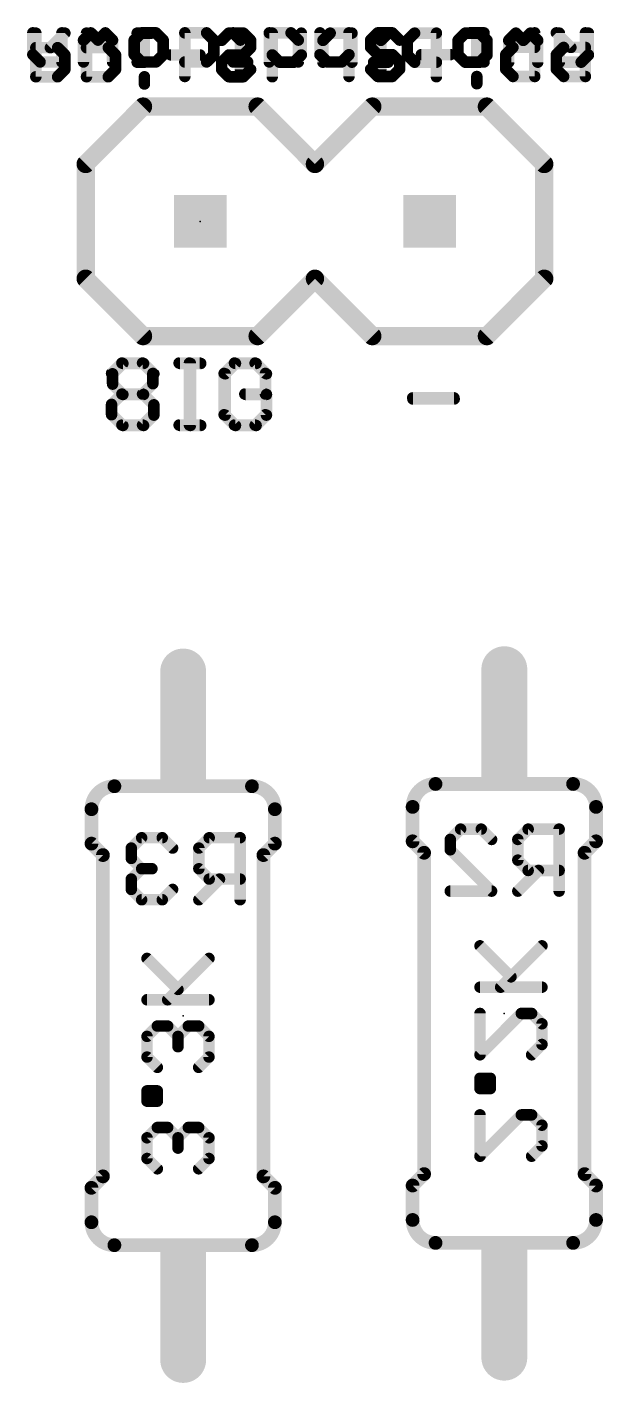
# Model space of a CAD drawing. Extents: x 0 to 100, y 1 to 103.
# Drawn here: x 11.36 to 17.74, y 83.56 to 98.57 of the extents above; entities that cross this region are included whole.
import ezdxf

# ---------------------------------------------------------------- set-up
doc = ezdxf.new("R2010")
doc.units = 0
for name, color, linetype in [('22', 253, 'CONTINUOUS'), ('24', 7, 'CONTINUOUS'), ('26', 253, 'CONTINUOUS'), ('27', 253, 'CONTINUOUS'), ('28', 253, 'CONTINUOUS'), ('52', 253, 'CONTINUOUS')]:
    doc.layers.add(name, color=color, linetype=linetype)

# ---------------------------------------------------------------- blocks, each defined once
blk = doc.blocks.new('RECT')
blk.add_solid([(-0.5, -0.5), (0.5, -0.5), (-0.5, 0.5), (0.5, 0.5)])

msp = doc.modelspace()

# ---------------------------------------------------------------- linework, layer by layer
at = {"layer": '22'}
for points, const_width in [([(12.009, 97.054), (12.644, 97.689)], 0.2032), ([(13.914, 97.689), (12.644, 97.689)], 0.2032), ([(14.549, 97.054), (13.914, 97.689)], 0.2032), ([(15.184, 97.689), (14.549, 97.054)], 0.2032), ([(16.454, 97.689), (15.184, 97.689)], 0.2032), ([(17.089, 97.054), (16.454, 97.689)], 0.2032), ([(12.009, 95.784), (12.009, 97.054)], 0.2032), ([(17.089, 95.784), (17.089, 97.054)], 0.2032), ([(12.644, 95.149), (12.009, 95.784)], 0.2032), ([(13.914, 95.149), (14.549, 95.784)], 0.2032), ([(14.549, 95.784), (15.184, 95.149)], 0.2032), ([(16.454, 95.149), (17.089, 95.784)], 0.2032), ([(12.644, 95.149), (13.914, 95.149)], 0.2032), ([(15.184, 95.149), (16.454, 95.149)], 0.2032), ([(13.851, 90.1664), (12.327, 90.1664)], 0.1524), ([(15.885, 90.1918), (17.409, 90.1918)], 0.1524), ([(12.073, 89.9124), (12.073, 89.5314)], 0.1524), ([(14.105, 89.9124), (14.105, 89.5314)], 0.1524), ([(15.631, 89.9378), (15.631, 89.5568)], 0.1524), ([(17.663, 89.9378), (17.663, 89.5568)], 0.1524), ([(12.2, 89.4044), (12.073, 89.5314)], 0.1524), ([(13.978, 89.4044), (14.105, 89.5314)], 0.1524), ([(15.758, 89.4298), (15.631, 89.5568)], 0.1524), ([(17.536, 89.4298), (17.663, 89.5568)], 0.1524), ([(12.2, 85.8484), (12.2, 89.4044)], 0.1524), ([(13.978, 85.8484), (13.978, 89.4044)], 0.1524), ([(15.758, 89.4298), (15.758, 85.8738)], 0.1524), ([(17.536, 89.4298), (17.536, 85.8738)], 0.1524), ([(12.2, 85.8484), (12.073, 85.7214)], 0.1524), ([(13.978, 85.8484), (14.105, 85.7214)], 0.1524), ([(15.758, 85.8738), (15.631, 85.7468)], 0.1524), ([(17.536, 85.8738), (17.663, 85.7468)], 0.1524), ([(12.073, 85.3404), (12.073, 85.7214)], 0.1524), ([(14.105, 85.3404), (14.105, 85.7214)], 0.1524), ([(15.631, 85.3658), (15.631, 85.7468)], 0.1524), ([(17.663, 85.3658), (17.663, 85.7468)], 0.1524), ([(13.851, 85.0864), (12.327, 85.0864)], 0.1524), ([(15.885, 85.1118), (17.409, 85.1118)], 0.1524)]:
    msp.add_lwpolyline(points, dxfattribs=dict(at, const_width=const_width))
for points, const_width in [([(12.644, 97.7398, 1), (12.644, 97.6382)], 0.1016), ([(12.6799, 97.6531, 1), (12.6081, 97.7249)], 0.1016), ([(13.9499, 97.7249, 1), (13.8781, 97.6531)], 0.1016), ([(13.914, 97.6382, 1), (13.914, 97.7398)], 0.1016), ([(15.184, 97.7398, 1), (15.184, 97.6382)], 0.1016), ([(15.2199, 97.6531, 1), (15.1481, 97.7249)], 0.1016), ([(16.4899, 97.7249, 1), (16.4181, 97.6531)], 0.1016), ([(16.454, 97.6382, 1), (16.454, 97.7398)], 0.1016), ([(12.0598, 97.054, 1), (11.9582, 97.054)], 0.1016), ([(11.9731, 97.0899, 1), (12.0449, 97.0181)], 0.1016), ([(14.5131, 97.0899, 1), (14.5849, 97.0181)], 0.1016), ([(14.5131, 97.0181, 1), (14.5849, 97.0899)], 0.1016), ([(17.1398, 97.054, 1), (17.0382, 97.054)], 0.1016), ([(17.0531, 97.0181, 1), (17.1249, 97.0899)], 0.1016), ([(12.0449, 95.8199, 1), (11.9731, 95.7481)], 0.1016), ([(11.9582, 95.784, 1), (12.0598, 95.784)], 0.1016), ([(14.5849, 95.8199, 1), (14.5131, 95.7481)], 0.1016), ([(14.5849, 95.7481, 1), (14.5131, 95.8199)], 0.1016), ([(17.0382, 95.784, 1), (17.1398, 95.784)], 0.1016), ([(17.1249, 95.7481, 1), (17.0531, 95.8199)], 0.1016), ([(12.644, 95.1998, 1), (12.644, 95.0982)], 0.1016), ([(12.6081, 95.1131, 1), (12.6799, 95.1849)], 0.1016), ([(13.8781, 95.1849, 1), (13.9499, 95.1131)], 0.1016), ([(13.914, 95.0982, 1), (13.914, 95.1998)], 0.1016), ([(15.184, 95.1998, 1), (15.184, 95.0982)], 0.1016), ([(15.1481, 95.1131, 1), (15.2199, 95.1849)], 0.1016), ([(16.4181, 95.1849, 1), (16.4899, 95.1131)], 0.1016), ([(16.454, 95.0982, 1), (16.454, 95.1998)], 0.1016), ([(12.327, 90.1664, 0.4142), (12.073, 89.9124)], 0.1524), ([(12.327, 90.2045, 1), (12.327, 90.1283)], 0.0762), ([(12.327, 90.1283, 1), (12.327, 90.2045)], 0.0762), ([(14.105, 89.9124, 0.4142), (13.851, 90.1664)], 0.1524), ([(13.851, 90.2045, 1), (13.851, 90.1283)], 0.0762), ([(13.851, 90.1283, 1), (13.851, 90.2045)], 0.0762), ([(15.885, 90.1918, 0.4142), (15.631, 89.9378)], 0.1524), ([(15.885, 90.2299, 1), (15.885, 90.1537)], 0.0762), ([(15.885, 90.1537, 1), (15.885, 90.2299)], 0.0762), ([(17.663, 89.9378, 0.4142), (17.409, 90.1918)], 0.1524), ([(17.409, 90.2299, 1), (17.409, 90.1537)], 0.0762), ([(17.409, 90.1537, 1), (17.409, 90.2299)], 0.0762), ([(12.1111, 89.9124, 1), (12.0349, 89.9124)], 0.0762), ([(12.0349, 89.9124, 1), (12.1111, 89.9124)], 0.0762), ([(14.1431, 89.9124, 1), (14.0669, 89.9124)], 0.0762), ([(14.0669, 89.9124, 1), (14.1431, 89.9124)], 0.0762), ([(15.6691, 89.9378, 1), (15.5929, 89.9378)], 0.0762), ([(15.5929, 89.9378, 1), (15.6691, 89.9378)], 0.0762), ([(17.7011, 89.9378, 1), (17.6249, 89.9378)], 0.0762), ([(17.6249, 89.9378, 1), (17.7011, 89.9378)], 0.0762), ([(12.0999, 89.5583, 1), (12.0461, 89.5045)], 0.0762), ([(14.1319, 89.5045, 1), (14.0781, 89.5583)], 0.0762), ([(15.5929, 89.5568, 1), (15.6691, 89.5568)], 0.0762), ([(15.6579, 89.5837, 1), (15.6041, 89.5299)], 0.0762), ([(17.6249, 89.5568, 1), (17.7011, 89.5568)], 0.0762), ([(17.6899, 89.5299, 1), (17.6361, 89.5837)], 0.0762), ([(12.0349, 89.5314, 1), (12.1111, 89.5314)], 0.0762), ([(12.2381, 89.4044, 1), (12.1619, 89.4044)], 0.0762), ([(12.1731, 89.3775, 1), (12.2269, 89.4313)], 0.0762), ([(14.0161, 89.4044, 1), (13.9399, 89.4044)], 0.0762), ([(13.9511, 89.4313, 1), (14.0049, 89.3775)], 0.0762), ([(14.0669, 89.5314, 1), (14.1431, 89.5314)], 0.0762), ([(15.7961, 89.4298, 1), (15.7199, 89.4298)], 0.0762), ([(15.7311, 89.4029, 1), (15.7849, 89.4567)], 0.0762), ([(17.5741, 89.4298, 1), (17.4979, 89.4298)], 0.0762), ([(17.5091, 89.4567, 1), (17.5629, 89.4029)], 0.0762), ([(12.1619, 85.8484, 1), (12.2381, 85.8484)], 0.0762), ([(12.2269, 85.8215, 1), (12.1731, 85.8753)], 0.0762), ([(13.9399, 85.8484, 1), (14.0161, 85.8484)], 0.0762), ([(14.0049, 85.8753, 1), (13.9511, 85.8215)], 0.0762), ([(15.7199, 85.8738, 1), (15.7961, 85.8738)], 0.0762), ([(15.7849, 85.8469, 1), (15.7311, 85.9007)], 0.0762), ([(17.4979, 85.8738, 1), (17.5741, 85.8738)], 0.0762), ([(17.5629, 85.9007, 1), (17.5091, 85.8469)], 0.0762), ([(12.1111, 85.7214, 1), (12.0349, 85.7214)], 0.0762), ([(12.0461, 85.7483, 1), (12.0999, 85.6945)], 0.0762), ([(14.1431, 85.7214, 1), (14.0669, 85.7214)], 0.0762), ([(14.0781, 85.6945, 1), (14.1319, 85.7483)], 0.0762), ([(15.6691, 85.7468, 1), (15.5929, 85.7468)], 0.0762), ([(15.6041, 85.7737, 1), (15.6579, 85.7199)], 0.0762), ([(17.7011, 85.7468, 1), (17.6249, 85.7468)], 0.0762), ([(17.6361, 85.7199, 1), (17.6899, 85.7737)], 0.0762), ([(12.073, 85.3404, 0.4142), (12.327, 85.0864)], 0.1524), ([(12.1111, 85.3404, 1), (12.0349, 85.3404)], 0.0762), ([(13.851, 85.0864, 0.4142), (14.105, 85.3404)], 0.1524), ([(14.1431, 85.3404, 1), (14.0669, 85.3404)], 0.0762), ([(15.631, 85.3658, 0.4142), (15.885, 85.1118)], 0.1524), ([(15.6691, 85.3658, 1), (15.5929, 85.3658)], 0.0762), ([(15.5929, 85.3658, 1), (15.6691, 85.3658)], 0.0762), ([(17.409, 85.1118, 0.4142), (17.663, 85.3658)], 0.1524), ([(17.7011, 85.3658, 1), (17.6249, 85.3658)], 0.0762), ([(17.6249, 85.3658, 1), (17.7011, 85.3658)], 0.0762), ([(12.0349, 85.3404, 1), (12.1111, 85.3404)], 0.0762), ([(14.0669, 85.3404, 1), (14.1431, 85.3404)], 0.0762), ([(12.327, 85.1245, 1), (12.327, 85.0483)], 0.0762), ([(12.327, 85.0483, 1), (12.327, 85.1245)], 0.0762), ([(13.851, 85.1245, 1), (13.851, 85.0483)], 0.0762), ([(13.851, 85.0483, 1), (13.851, 85.1245)], 0.0762), ([(15.885, 85.1499, 1), (15.885, 85.0737)], 0.0762), ([(15.885, 85.0737, 1), (15.885, 85.1499)], 0.0762), ([(17.409, 85.1499, 1), (17.409, 85.0737)], 0.0762), ([(17.409, 85.0737, 1), (17.409, 85.1499)], 0.0762)]:
    msp.add_lwpolyline(points, format="xyb", dxfattribs=dict(at, const_width=const_width))
at = {"layer": '24'}
for p in [(13.279, 96.419), (16.647, 87.6518), (13.089, 87.6264)]:
    msp.add_point(p, dxfattribs=at)
at = {"layer": '26', "const_width": 0.127}
for points in [[(16.0483, 89.5775), (16.1627, 89.6919)], [(16.1627, 89.6919), (16.3915, 89.6919)], [(16.3915, 89.6919), (16.5059, 89.5775)], [(16.9111, 89.6919), (16.7967, 89.5775)], [(17.2543, 89.6919), (16.9111, 89.6919)], [(17.2543, 89.0055), (17.2543, 89.6919)], [(12.6287, 89.5965), (12.5143, 89.4821)], [(12.8575, 89.5965), (12.6287, 89.5965)], [(12.9719, 89.4821), (12.8575, 89.5965)], [(13.3771, 89.5965), (13.2627, 89.4821)], [(13.7203, 89.5965), (13.3771, 89.5965)], [(13.7203, 88.9101), (13.7203, 89.5965)], [(16.0483, 89.4631), (16.0483, 89.5775)], [(16.7967, 89.5775), (16.7967, 89.3487)], [(12.5143, 89.4821), (12.5143, 89.3677)], [(13.2627, 89.4821), (13.2627, 89.2533)], [(16.5059, 89.0055), (16.0483, 89.4631)], [(12.5143, 89.3677), (12.6287, 89.2533)], [(12.6287, 89.2533), (12.5143, 89.1389)], [(12.6287, 89.2533), (12.7431, 89.2533)], [(13.2627, 89.2533), (13.3771, 89.1389)], [(16.7967, 89.3487), (16.9111, 89.2343)], [(17.0255, 89.2343), (16.7967, 89.0055)], [(16.9111, 89.2343), (17.2543, 89.2343)], [(12.5143, 89.1389), (12.5143, 89.0245)], [(13.4915, 89.1389), (13.2627, 88.9101)], [(13.3771, 89.1389), (13.7203, 89.1389)], [(12.5143, 89.0245), (12.6287, 88.9101)], [(12.8575, 88.9101), (12.9719, 89.0245)], [(16.0483, 89.0055), (16.5059, 89.0055)], [(12.6287, 88.9101), (12.8575, 88.9101)]]:
    msp.add_lwpolyline(points, dxfattribs=at)
at = {"layer": '26', "const_width": 0.0635}
for points in [[(16.1627, 89.7236, 1), (16.1627, 89.6601)], [(16.1852, 89.6694, 1), (16.1403, 89.7143)], [(16.414, 89.7143, 1), (16.3691, 89.6694)], [(16.3915, 89.6601, 1), (16.3915, 89.7236)], [(16.9111, 89.7236, 1), (16.9111, 89.6601)], [(16.9336, 89.6694, 1), (16.8887, 89.7143)], [(17.2861, 89.6919, 1), (17.2226, 89.6919)], [(17.2543, 89.6601, 1), (17.2543, 89.7236)], [(12.6287, 89.6282, 1), (12.6287, 89.5647)], [(12.6512, 89.574, 1), (12.6063, 89.6189)], [(12.88, 89.6189, 1), (12.8351, 89.574)], [(12.8575, 89.5647, 1), (12.8575, 89.6282)], [(13.3771, 89.6282, 1), (13.3771, 89.5647)], [(13.3996, 89.574, 1), (13.3547, 89.6189)], [(13.7521, 89.5965, 1), (13.6886, 89.5965)], [(13.7203, 89.5647, 1), (13.7203, 89.6282)], [(16.0801, 89.5775, 1), (16.0166, 89.5775)], [(16.0259, 89.5999, 1), (16.0708, 89.555)], [(16.4835, 89.555, 1), (16.5284, 89.5999)], [(16.8285, 89.5775, 1), (16.765, 89.5775)], [(16.7743, 89.5999, 1), (16.8192, 89.555)], [(12.5461, 89.4821, 1), (12.4826, 89.4821)], [(12.4919, 89.5045, 1), (12.5368, 89.4596)], [(12.9495, 89.4596, 1), (12.9944, 89.5045)], [(13.2945, 89.4821, 1), (13.231, 89.4821)], [(13.2403, 89.5045, 1), (13.2852, 89.4596)], [(16.0166, 89.4631, 1), (16.0801, 89.4631)], [(16.0708, 89.4855, 1), (16.0259, 89.4406)], [(12.5368, 89.3901, 1), (12.4919, 89.3452)], [(12.4826, 89.3677, 1), (12.5461, 89.3677)], [(12.6287, 89.285, 1), (12.6287, 89.2215)], [(12.6512, 89.2308, 1), (12.6063, 89.2757)], [(12.6063, 89.2308, 1), (12.6512, 89.2757)], [(12.7431, 89.2215, 1), (12.7431, 89.285)], [(13.2852, 89.2757, 1), (13.2403, 89.2308)], [(16.8192, 89.3711, 1), (16.7743, 89.3262)], [(16.765, 89.3487, 1), (16.8285, 89.3487)], [(16.9111, 89.266, 1), (16.9111, 89.2025)], [(17.048, 89.2118, 1), (17.0031, 89.2567)], [(17.2543, 89.2025, 1), (17.2543, 89.266)], [(12.5461, 89.1389, 1), (12.4826, 89.1389)], [(12.4919, 89.1613, 1), (12.5368, 89.1164)], [(13.231, 89.2533, 1), (13.2945, 89.2533)], [(13.3771, 89.1706, 1), (13.3771, 89.1071)], [(13.3547, 89.1164, 1), (13.3996, 89.1613)], [(13.514, 89.1164, 1), (13.4691, 89.1613)], [(13.7203, 89.1071, 1), (13.7203, 89.1706)], [(16.8887, 89.2118, 1), (16.9336, 89.2567)], [(12.5368, 89.0469, 1), (12.4919, 89.002)], [(12.4826, 89.0245, 1), (12.5461, 89.0245)], [(12.9944, 89.002, 1), (12.9495, 89.0469)], [(16.0483, 89.0373, 1), (16.0483, 88.9737)], [(16.4835, 88.983, 1), (16.5284, 89.028)], [(16.5059, 88.9737, 1), (16.5059, 89.0373)], [(16.7743, 89.028, 1), (16.8192, 88.983)], [(17.2226, 89.0055, 1), (17.2861, 89.0055)], [(12.6287, 88.9419, 1), (12.6287, 88.8783)], [(12.6063, 88.8876, 1), (12.6512, 88.9326)], [(12.8351, 88.9326, 1), (12.88, 88.8876)], [(12.8575, 88.8783, 1), (12.8575, 88.9419)], [(13.2403, 88.9326, 1), (13.2852, 88.8876)], [(13.6886, 88.9101, 1), (13.7521, 88.9101)]]:
    msp.add_lwpolyline(points, format="xyb", dxfattribs=at)
at = {"layer": '27', "const_width": 0.127}
for points in [[(11.4233, 98.264), (11.4233, 98.5055)], [(11.7453, 98.5055), (11.7453, 98.1835)], [(12.0651, 98.5055), (11.9846, 98.425)], [(11.9846, 98.425), (11.9846, 98.1835)], [(12.1456, 98.425), (12.0651, 98.5055)], [(12.2261, 98.5055), (12.1456, 98.425)], [(12.3066, 98.425), (12.2261, 98.5055)], [(12.3066, 98.1835), (12.3066, 98.425)], [(12.6264, 98.5055), (12.5459, 98.425)], [(12.5459, 98.425), (12.5459, 98.264)], [(12.7874, 98.5055), (12.6264, 98.5055)], [(12.8679, 98.425), (12.7874, 98.5055)], [(12.8679, 98.264), (12.8679, 98.425)], [(13.1072, 98.0225), (13.1072, 98.5055)], [(13.1072, 98.5055), (13.3487, 98.5055)], [(13.3487, 98.5055), (13.4292, 98.425)], [(13.4292, 98.425), (13.4292, 98.264)], [(13.7229, 98.425), (13.6424, 98.5055)], [(13.7229, 98.103), (13.7229, 98.425)], [(14.2842, 98.5055), (14.0427, 98.5055)], [(14.0427, 98.5055), (14.0427, 98.1835)], [(14.3647, 98.425), (14.2842, 98.5055)], [(14.3647, 98.1835), (14.3647, 98.425)], [(14.6041, 98.264), (14.6041, 98.5055)], [(14.9261, 98.0225), (14.9261, 98.5055)], [(15.1654, 98.425), (15.2459, 98.5055)], [(15.1654, 98.3445), (15.1654, 98.425)], [(15.2459, 98.5055), (15.4069, 98.5055)], [(15.4069, 98.5055), (15.4874, 98.425)], [(16.4229, 98.5055), (16.2619, 98.5055)], [(16.3424, 98.1835), (16.3424, 98.5055)], [(16.9842, 98.5055), (16.9842, 98.0225)], [(17.3845, 98.3445), (17.2235, 98.5055)], [(17.5455, 98.5055), (17.5455, 98.0225)], [(11.5038, 98.1835), (11.4233, 98.264)], [(12.5459, 98.264), (12.6264, 98.1835)], [(12.7874, 98.1835), (12.8679, 98.264)], [(13.4292, 98.264), (13.3487, 98.1835)], [(14.6846, 98.1835), (14.6041, 98.264)], [(14.9261, 98.264), (14.8456, 98.1835)], [(15.2459, 98.264), (15.1654, 98.3445)], [(15.4069, 98.264), (15.2459, 98.264)], [(15.4874, 98.1835), (15.4069, 98.264)], [(16.0487, 98.264), (15.7267, 98.264)], [(16.6622, 98.264), (16.7427, 98.3445)], [(16.6622, 98.103), (16.6622, 98.264)], [(16.7427, 98.3445), (16.9842, 98.3445)], [(17.2235, 98.264), (17.304, 98.3445)], [(17.2235, 98.103), (17.2235, 98.264)], [(17.304, 98.3445), (17.5455, 98.3445)], [(11.7453, 98.1835), (11.5038, 98.1835)], [(12.6264, 98.1835), (12.7874, 98.1835)], [(13.3487, 98.1835), (13.1072, 98.1835)], [(13.8034, 98.1835), (13.6424, 98.1835)], [(14.8456, 98.1835), (14.6846, 98.1835)], [(15.1654, 98.103), (15.2459, 98.0225)], [(15.4069, 98.0225), (15.4874, 98.103)], [(15.4874, 98.103), (15.4874, 98.1835)], [(16.4229, 98.1835), (16.3424, 98.1835)], [(16.7427, 98.0225), (16.6622, 98.103)], [(17.304, 98.0225), (17.2235, 98.103)], [(15.2459, 98.0225), (15.4069, 98.0225)], [(16.3424, 97.942), (16.3424, 98.0225)], [(16.9842, 98.0225), (16.7427, 98.0225)], [(17.5455, 98.0225), (17.304, 98.0225)], [(12.4211, 94.8461), (12.3067, 94.7317)], [(12.6499, 94.8461), (12.4211, 94.8461)], [(12.7643, 94.7317), (12.6499, 94.8461)], [(13.0551, 94.8461), (13.2839, 94.8461)], [(13.1695, 94.1597), (13.1695, 94.8461)], [(13.6685, 94.8461), (13.5541, 94.7317)], [(13.8973, 94.8461), (13.6685, 94.8461)], [(14.0117, 94.7317), (13.8973, 94.8461)], [(12.3067, 94.7317), (12.3067, 94.6173)], [(13.5541, 94.7317), (13.5541, 94.2741)], [(12.3067, 94.6173), (12.4211, 94.5029)], [(12.4211, 94.5029), (12.6499, 94.5029)], [(12.6499, 94.5029), (12.7643, 94.3885)], [(14.0117, 94.5029), (13.7829, 94.5029)], [(14.0117, 94.2741), (14.0117, 94.5029)], [(12.7643, 94.3885), (12.7643, 94.2741)], [(15.6341, 94.4529), (16.0917, 94.4529)], [(12.4211, 94.1597), (12.3067, 94.2741)], [(12.7643, 94.2741), (12.6499, 94.1597)], [(13.5541, 94.2741), (13.6685, 94.1597)], [(13.8973, 94.1597), (14.0117, 94.2741)], [(12.6499, 94.1597), (12.4211, 94.1597)], [(13.0551, 94.1597), (13.2839, 94.1597)], [(13.6685, 94.1597), (13.8973, 94.1597)]]:
    msp.add_lwpolyline(points, dxfattribs=at)
at = {"layer": '27', "const_width": 0.0635}
for points in [[(11.455, 98.5055, 1), (11.3915, 98.5055)], [(11.7771, 98.5055, 1), (11.7136, 98.5055)], [(12.0164, 98.425, 1), (11.9529, 98.425)], [(11.9622, 98.4475, 1), (12.0071, 98.4025)], [(12.0876, 98.528, 1), (12.0427, 98.483)], [(12.0876, 98.483, 1), (12.0427, 98.528)], [(12.1232, 98.4475, 1), (12.1681, 98.4025)], [(12.1232, 98.4025, 1), (12.1681, 98.4475)], [(12.2486, 98.528, 1), (12.2037, 98.483)], [(12.2486, 98.483, 1), (12.2037, 98.528)], [(12.3384, 98.425, 1), (12.2749, 98.425)], [(12.2842, 98.4025, 1), (12.3291, 98.4475)], [(12.5235, 98.4475, 1), (12.5684, 98.4025)], [(12.5777, 98.425, 1), (12.5142, 98.425)], [(12.6264, 98.5373, 1), (12.6264, 98.4737)], [(12.6489, 98.483, 1), (12.604, 98.528)], [(12.8099, 98.528, 1), (12.765, 98.483)], [(12.7874, 98.4737, 1), (12.7874, 98.5373)], [(12.8997, 98.425, 1), (12.8362, 98.425)], [(12.8455, 98.4025, 1), (12.8904, 98.4475)], [(13.1072, 98.5373, 1), (13.1072, 98.4737)], [(13.139, 98.5055, 1), (13.0755, 98.5055)], [(13.3712, 98.528, 1), (13.3263, 98.483)], [(13.3487, 98.4737, 1), (13.3487, 98.5373)], [(13.461, 98.425, 1), (13.3975, 98.425)], [(13.4068, 98.4025, 1), (13.4517, 98.4475)], [(13.6649, 98.528, 1), (13.62, 98.483)], [(13.7547, 98.425, 1), (13.6912, 98.425)], [(13.7005, 98.4025, 1), (13.7454, 98.4475)], [(14.0427, 98.5373, 1), (14.0427, 98.4737)], [(14.0745, 98.5055, 1), (14.011, 98.5055)], [(14.3067, 98.528, 1), (14.2618, 98.483)], [(14.2842, 98.4737, 1), (14.2842, 98.5373)], [(14.3965, 98.425, 1), (14.333, 98.425)], [(14.3423, 98.4025, 1), (14.3872, 98.4475)], [(14.6358, 98.5055, 1), (14.5723, 98.5055)], [(14.9578, 98.5055, 1), (14.8943, 98.5055)], [(15.1971, 98.425, 1), (15.1336, 98.425)], [(15.1429, 98.4475, 1), (15.1878, 98.4025)], [(15.2459, 98.5373, 1), (15.2459, 98.4737)], [(15.2683, 98.483, 1), (15.2234, 98.528)], [(15.4293, 98.528, 1), (15.3844, 98.483)], [(15.4069, 98.4737, 1), (15.4069, 98.5373)], [(15.4649, 98.4025, 1), (15.5098, 98.4475)], [(16.2619, 98.5373, 1), (16.2619, 98.4737)], [(16.3741, 98.5055, 1), (16.3106, 98.5055)], [(16.4229, 98.4737, 1), (16.4229, 98.5373)], [(17.0159, 98.5055, 1), (16.9524, 98.5055)], [(17.2459, 98.528, 1), (17.201, 98.483)], [(17.5772, 98.5055, 1), (17.5138, 98.5055)], [(11.4457, 98.2864, 1), (11.4008, 98.2415)], [(11.3915, 98.264, 1), (11.455, 98.264)], [(12.5684, 98.2864, 1), (12.5235, 98.2415)], [(12.5142, 98.264, 1), (12.5777, 98.264)], [(12.8362, 98.264, 1), (12.8997, 98.264)], [(12.8904, 98.2415, 1), (12.8455, 98.2864)], [(13.3975, 98.264, 1), (13.461, 98.264)], [(13.4517, 98.2415, 1), (13.4068, 98.2864)], [(14.6265, 98.2864, 1), (14.5816, 98.2415)], [(14.5723, 98.264, 1), (14.6358, 98.264)], [(14.9485, 98.2415, 1), (14.9036, 98.2864)], [(15.1336, 98.3445, 1), (15.1971, 98.3445)], [(15.1878, 98.3669, 1), (15.1429, 98.322)], [(15.2459, 98.2957, 1), (15.2459, 98.2322)], [(15.2234, 98.2415, 1), (15.2683, 98.2864)], [(15.4293, 98.2864, 1), (15.3844, 98.2415)], [(15.4069, 98.2322, 1), (15.4069, 98.2957)], [(15.7267, 98.2957, 1), (15.7267, 98.2322)], [(16.0487, 98.2322, 1), (16.0487, 98.2957)], [(16.6939, 98.264, 1), (16.6304, 98.264)], [(16.6397, 98.2864, 1), (16.6846, 98.2415)], [(16.7427, 98.3762, 1), (16.7427, 98.3127)], [(16.7651, 98.322, 1), (16.7202, 98.3669)], [(16.9842, 98.3127, 1), (16.9842, 98.3762)], [(17.2552, 98.264, 1), (17.1917, 98.264)], [(17.201, 98.2864, 1), (17.2459, 98.2415)], [(17.304, 98.3762, 1), (17.304, 98.3127)], [(17.3264, 98.322, 1), (17.2815, 98.3669)], [(17.362, 98.322, 1), (17.4069, 98.3669)], [(17.5455, 98.3127, 1), (17.5455, 98.3762)], [(11.5038, 98.2152, 1), (11.5038, 98.1517)], [(11.4813, 98.161, 1), (11.5262, 98.2059)], [(11.7136, 98.1835, 1), (11.7771, 98.1835)], [(11.7453, 98.1517, 1), (11.7453, 98.2152)], [(11.9529, 98.1835, 1), (12.0164, 98.1835)], [(12.2749, 98.1835, 1), (12.3384, 98.1835)], [(12.6264, 98.2152, 1), (12.6264, 98.1517)], [(12.604, 98.161, 1), (12.6489, 98.2059)], [(12.765, 98.2059, 1), (12.8099, 98.161)], [(12.7874, 98.1517, 1), (12.7874, 98.2152)], [(13.1072, 98.2152, 1), (13.1072, 98.1517)], [(13.3263, 98.2059, 1), (13.3712, 98.161)], [(13.3487, 98.1517, 1), (13.3487, 98.2152)], [(13.6424, 98.2152, 1), (13.6424, 98.1517)], [(13.8034, 98.1517, 1), (13.8034, 98.2152)], [(14.011, 98.1835, 1), (14.0745, 98.1835)], [(14.333, 98.1835, 1), (14.3965, 98.1835)], [(14.6846, 98.2152, 1), (14.6846, 98.1517)], [(14.6621, 98.161, 1), (14.707, 98.2059)], [(14.8231, 98.2059, 1), (14.868, 98.161)], [(14.8456, 98.1517, 1), (14.8456, 98.2152)], [(15.1878, 98.1254, 1), (15.1429, 98.0805)], [(15.5191, 98.1835, 1), (15.4556, 98.1835)], [(15.4649, 98.161, 1), (15.5098, 98.2059)], [(15.5098, 98.0805, 1), (15.4649, 98.1254)], [(16.3424, 98.2152, 1), (16.3424, 98.1517)], [(16.3106, 98.1835, 1), (16.3741, 98.1835)], [(16.4229, 98.1517, 1), (16.4229, 98.2152)], [(16.6846, 98.1254, 1), (16.6397, 98.0805)], [(17.2459, 98.1254, 1), (17.201, 98.0805)], [(13.0755, 98.0225, 1), (13.139, 98.0225)], [(13.6912, 98.103, 1), (13.7547, 98.103)], [(14.8943, 98.0225, 1), (14.9578, 98.0225)], [(15.2459, 98.0542, 1), (15.2459, 97.9907)], [(15.2234, 98, 1), (15.2683, 98.0449)], [(15.3844, 98.0449, 1), (15.4293, 98)], [(15.4069, 97.9907, 1), (15.4069, 98.0542)], [(15.4556, 98.103, 1), (15.5191, 98.103)], [(16.3741, 98.0225, 1), (16.3106, 98.0225)], [(16.6304, 98.103, 1), (16.6939, 98.103)], [(16.7427, 98.0542, 1), (16.7427, 97.9907)], [(16.7202, 98, 1), (16.7651, 98.0449)], [(16.9524, 98.0225, 1), (17.0159, 98.0225)], [(16.9842, 97.9907, 1), (16.9842, 98.0542)], [(17.1917, 98.103, 1), (17.2552, 98.103)], [(17.304, 98.0542, 1), (17.304, 97.9907)], [(17.2815, 98, 1), (17.3264, 98.0449)], [(17.5138, 98.0225, 1), (17.5772, 98.0225)], [(17.5455, 97.9907, 1), (17.5455, 98.0542)], [(16.3106, 97.942, 1), (16.3741, 97.942)], [(12.4211, 94.8778, 1), (12.4211, 94.8143)], [(12.4436, 94.8236, 1), (12.3987, 94.8685)], [(12.6724, 94.8685, 1), (12.6275, 94.8236)], [(12.6499, 94.8143, 1), (12.6499, 94.8778)], [(13.0551, 94.8778, 1), (13.0551, 94.8143)], [(13.2013, 94.8461, 1), (13.1378, 94.8461)], [(13.2839, 94.8143, 1), (13.2839, 94.8778)], [(13.6685, 94.8778, 1), (13.6685, 94.8143)], [(13.6909, 94.8236, 1), (13.646, 94.8685)], [(13.9197, 94.8685, 1), (13.8748, 94.8236)], [(13.8973, 94.8143, 1), (13.8973, 94.8778)], [(12.3385, 94.7317, 1), (12.275, 94.7317)], [(12.2843, 94.7541, 1), (12.3292, 94.7092)], [(12.7419, 94.7092, 1), (12.7868, 94.7541)], [(13.5858, 94.7317, 1), (13.5223, 94.7317)], [(13.5316, 94.7541, 1), (13.5765, 94.7092)], [(13.9892, 94.7092, 1), (14.0341, 94.7541)], [(12.3292, 94.6397, 1), (12.2843, 94.5948)], [(12.275, 94.6173, 1), (12.3385, 94.6173)], [(12.4211, 94.5346, 1), (12.4211, 94.4711)], [(12.3987, 94.4804, 1), (12.4436, 94.5253)], [(12.6724, 94.5253, 1), (12.6275, 94.4804)], [(12.6499, 94.4711, 1), (12.6499, 94.5346)], [(13.7829, 94.5346, 1), (13.7829, 94.4711)], [(14.0434, 94.5029, 1), (13.9799, 94.5029)], [(14.0117, 94.4711, 1), (14.0117, 94.5346)], [(12.7961, 94.3885, 1), (12.7326, 94.3885)], [(12.7419, 94.366, 1), (12.7868, 94.4109)], [(15.6341, 94.4846, 1), (15.6341, 94.4211)], [(16.0917, 94.4211, 1), (16.0917, 94.4846)], [(12.3292, 94.2965, 1), (12.2843, 94.2516)], [(12.7326, 94.2741, 1), (12.7961, 94.2741)], [(12.7868, 94.2516, 1), (12.7419, 94.2965)], [(13.5223, 94.2741, 1), (13.5858, 94.2741)], [(13.5765, 94.2965, 1), (13.5316, 94.2516)], [(13.9799, 94.2741, 1), (14.0434, 94.2741)], [(14.0341, 94.2516, 1), (13.9892, 94.2965)], [(12.4211, 94.1915, 1), (12.4211, 94.1279)], [(12.3987, 94.1372, 1), (12.4436, 94.1822)], [(12.6275, 94.1822, 1), (12.6724, 94.1372)], [(12.6499, 94.1279, 1), (12.6499, 94.1915)], [(13.0551, 94.1915, 1), (13.0551, 94.1279)], [(13.1378, 94.1597, 1), (13.2013, 94.1597)], [(13.2839, 94.1279, 1), (13.2839, 94.1915)], [(13.6685, 94.1915, 1), (13.6685, 94.1279)], [(13.646, 94.1372, 1), (13.6909, 94.1822)], [(13.8748, 94.1822, 1), (13.9197, 94.1372)], [(13.8973, 94.1279, 1), (13.8973, 94.1915)]]:
    msp.add_lwpolyline(points, format="xyb", dxfattribs=at)
at = {"layer": '28', "const_width": 0.0635}
for points in [[(11.4883, 98.5025, 1), (11.4247, 98.5025)], [(11.801, 98.48, 1), (11.7561, 98.525)], [(12.0496, 98.5025, 1), (11.9861, 98.5025)], [(12.5791, 98.5343, 1), (12.5791, 98.4707)], [(12.6914, 98.5025, 1), (12.6279, 98.5025)], [(12.7401, 98.4707, 1), (12.7401, 98.5343)], [(13.4922, 98.4445, 1), (13.5371, 98.3995)], [(13.5951, 98.5343, 1), (13.5951, 98.4707)], [(13.6176, 98.48, 1), (13.5727, 98.525)], [(13.7786, 98.525, 1), (13.7337, 98.48)], [(13.7561, 98.4707, 1), (13.7561, 98.5343)], [(13.8684, 98.422, 1), (13.8049, 98.422)], [(13.8142, 98.3995, 1), (13.8591, 98.4445)], [(14.1077, 98.5025, 1), (14.0442, 98.5025)], [(14.4297, 98.5025, 1), (14.3662, 98.5025)], [(14.669, 98.422, 1), (14.6055, 98.422)], [(14.6148, 98.4445, 1), (14.6597, 98.3995)], [(14.7178, 98.5343, 1), (14.7178, 98.4707)], [(14.7402, 98.48, 1), (14.6953, 98.525)], [(14.991, 98.5025, 1), (14.9275, 98.5025)], [(14.9593, 98.4707, 1), (14.9593, 98.5343)], [(15.3108, 98.422, 1), (15.2473, 98.422)], [(15.2566, 98.4445, 1), (15.3015, 98.3995)], [(15.382, 98.48, 1), (15.3371, 98.525)], [(15.6045, 98.422, 1), (15.541, 98.422)], [(15.5503, 98.4445, 1), (15.5952, 98.3995)], [(15.6533, 98.5343, 1), (15.6533, 98.4707)], [(15.6757, 98.48, 1), (15.6308, 98.525)], [(15.9265, 98.5025, 1), (15.863, 98.5025)], [(15.8948, 98.4707, 1), (15.8948, 98.5343)], [(16.1116, 98.4445, 1), (16.1565, 98.3995)], [(16.1658, 98.422, 1), (16.1023, 98.422)], [(16.2146, 98.5343, 1), (16.2146, 98.4707)], [(16.237, 98.48, 1), (16.1921, 98.525)], [(16.398, 98.525, 1), (16.3531, 98.48)], [(16.3756, 98.4707, 1), (16.3756, 98.5343)], [(16.4878, 98.422, 1), (16.4243, 98.422)], [(16.4336, 98.3995, 1), (16.4785, 98.4445)], [(16.7271, 98.422, 1), (16.6636, 98.422)], [(16.6729, 98.4445, 1), (16.7178, 98.3995)], [(16.7983, 98.525, 1), (16.7534, 98.48)], [(16.7983, 98.48, 1), (16.7534, 98.525)], [(16.8339, 98.4445, 1), (16.8788, 98.3995)], [(16.8339, 98.3995, 1), (16.8788, 98.4445)], [(16.9593, 98.525, 1), (16.9144, 98.48)], [(16.9593, 98.48, 1), (16.9144, 98.525)], [(17.0491, 98.422, 1), (16.9856, 98.422)], [(16.9949, 98.3995, 1), (17.0398, 98.4445)], [(17.2884, 98.5025, 1), (17.2249, 98.5025)], [(17.6105, 98.5025, 1), (17.547, 98.5025)], [(11.4565, 98.3732, 1), (11.4565, 98.3097)], [(11.5951, 98.3639, 1), (11.64, 98.319)], [(11.7205, 98.3639, 1), (11.6756, 98.319)], [(11.698, 98.3097, 1), (11.698, 98.3732)], [(11.8103, 98.261, 1), (11.7468, 98.261)], [(11.7561, 98.2385, 1), (11.801, 98.2834)], [(12.0178, 98.3732, 1), (12.0178, 98.3097)], [(12.2818, 98.3639, 1), (12.2369, 98.319)], [(12.2593, 98.3097, 1), (12.2593, 98.3732)], [(12.3716, 98.261, 1), (12.3081, 98.261)], [(12.3174, 98.2385, 1), (12.3623, 98.2834)], [(12.9533, 98.2927, 1), (12.9533, 98.2292)], [(13.2753, 98.2292, 1), (13.2753, 98.2927)], [(13.5951, 98.2927, 1), (13.5951, 98.2292)], [(13.6176, 98.2385, 1), (13.5727, 98.2834)], [(13.7337, 98.2834, 1), (13.7786, 98.2385)], [(13.7561, 98.2292, 1), (13.7561, 98.2927)], [(13.8049, 98.3415, 1), (13.8684, 98.3415)], [(13.8591, 98.319, 1), (13.8142, 98.3639)], [(14.0984, 98.2834, 1), (14.0535, 98.2385)], [(14.4204, 98.2385, 1), (14.3755, 98.2834)], [(15.5952, 98.2834, 1), (15.5503, 98.2385)], [(16.1565, 98.2834, 1), (16.1116, 98.2385)], [(16.4785, 98.2385, 1), (16.4336, 98.2834)], [(17.6012, 98.2385, 1), (17.5563, 98.2834)], [(11.801, 98.0775, 1), (11.7561, 98.1224)], [(12.3623, 98.0775, 1), (12.3174, 98.1224)], [(12.5791, 98.2122, 1), (12.5791, 98.1487)], [(12.6279, 98.1805, 1), (12.6914, 98.1805)], [(12.6596, 98.1487, 1), (12.6596, 98.2122)], [(13.5464, 98.1805, 1), (13.4829, 98.1805)], [(13.4922, 98.2029, 1), (13.5371, 98.158)], [(13.5371, 98.1224, 1), (13.4922, 98.0775)], [(13.8591, 98.0775, 1), (13.8142, 98.1224)], [(14.1564, 98.2122, 1), (14.1564, 98.1487)], [(14.134, 98.158, 1), (14.1789, 98.2029)], [(14.295, 98.2029, 1), (14.3399, 98.158)], [(14.3175, 98.1487, 1), (14.3175, 98.2122)], [(14.3662, 98.261, 1), (14.4297, 98.261)], [(14.6055, 98.1805, 1), (14.669, 98.1805)], [(14.9275, 98.1805, 1), (14.991, 98.1805)], [(15.1986, 98.2122, 1), (15.1986, 98.1487)], [(15.3596, 98.1487, 1), (15.3596, 98.2122)], [(15.541, 98.261, 1), (15.6045, 98.261)], [(15.6533, 98.2122, 1), (15.6533, 98.1487)], [(15.6308, 98.158, 1), (15.6757, 98.2029)], [(15.8948, 98.1487, 1), (15.8948, 98.2122)], [(16.1023, 98.261, 1), (16.1658, 98.261)], [(16.2146, 98.2122, 1), (16.2146, 98.1487)], [(16.1921, 98.158, 1), (16.237, 98.2029)], [(16.3531, 98.2029, 1), (16.398, 98.158)], [(16.3756, 98.1487, 1), (16.3756, 98.2122)], [(16.4243, 98.261, 1), (16.4878, 98.261)], [(16.6636, 98.1805, 1), (16.7271, 98.1805)], [(16.9856, 98.1805, 1), (17.0491, 98.1805)], [(17.2567, 98.2122, 1), (17.2567, 98.1487)], [(17.2249, 98.1805, 1), (17.2884, 98.1805)], [(17.4758, 98.2029, 1), (17.5207, 98.158)], [(17.4982, 98.1487, 1), (17.4982, 98.2122)], [(17.547, 98.261, 1), (17.6105, 98.261)], [(11.4247, 98.0195, 1), (11.4883, 98.0195)], [(11.4565, 98.0512, 1), (11.4565, 97.9877)], [(11.6756, 98.0419, 1), (11.7205, 97.997)], [(11.698, 97.9877, 1), (11.698, 98.0512)], [(11.7468, 98.1, 1), (11.8103, 98.1)], [(12.0178, 98.0512, 1), (12.0178, 97.9877)], [(11.9861, 98.0195, 1), (12.0496, 98.0195)], [(12.2369, 98.0419, 1), (12.2818, 97.997)], [(12.2593, 97.9877, 1), (12.2593, 98.0512)], [(12.3081, 98.1, 1), (12.3716, 98.1)], [(12.6914, 98.0195, 1), (12.6279, 98.0195)], [(13.4829, 98.1, 1), (13.5464, 98.1)], [(13.5951, 98.0512, 1), (13.5951, 97.9877)], [(13.5727, 97.997, 1), (13.6176, 98.0419)], [(13.7337, 98.0419, 1), (13.7786, 97.997)], [(13.7561, 97.9877, 1), (13.7561, 98.0512)], [(14.0442, 98.0195, 1), (14.1077, 98.0195)], [(15.2473, 98.1, 1), (15.3108, 98.1)], [(15.863, 98.0195, 1), (15.9265, 98.0195)], [(12.6279, 97.939, 1), (12.6914, 97.939)], [(12.4099, 94.8823, 1), (12.4099, 94.8188)], [(12.4323, 94.828, 1), (12.3874, 94.873)], [(12.6611, 94.873, 1), (12.6162, 94.828)], [(12.6387, 94.8188, 1), (12.6387, 94.8823)], [(13.0439, 94.8823, 1), (13.0439, 94.8188)], [(13.1901, 94.8505, 1), (13.1266, 94.8505)], [(13.2727, 94.8188, 1), (13.2727, 94.8823)], [(13.6573, 94.8823, 1), (13.6573, 94.8188)], [(13.6797, 94.828, 1), (13.6348, 94.873)], [(13.9085, 94.873, 1), (13.8636, 94.828)], [(13.8861, 94.8188, 1), (13.8861, 94.8823)], [(12.273, 94.7586, 1), (12.318, 94.7137)], [(12.7848, 94.7361, 1), (12.7213, 94.7361)], [(12.7306, 94.7137, 1), (12.7755, 94.7586)], [(13.5746, 94.7361, 1), (13.5111, 94.7361)], [(13.5204, 94.7586, 1), (13.5653, 94.7137)], [(14.0322, 94.7361, 1), (13.9687, 94.7361)], [(13.978, 94.7137, 1), (14.0229, 94.7586)], [(12.4099, 94.5391, 1), (12.4099, 94.4756)], [(12.4323, 94.4849, 1), (12.3874, 94.5298)], [(12.6162, 94.5298, 1), (12.6611, 94.4849)], [(12.6387, 94.4756, 1), (12.6387, 94.5391)], [(12.7213, 94.6217, 1), (12.7848, 94.6217)], [(12.7755, 94.5993, 1), (12.7306, 94.6442)], [(13.7717, 94.5391, 1), (13.7717, 94.4756)], [(14.0005, 94.4756, 1), (14.0005, 94.5391)], [(12.3273, 94.3929, 1), (12.2637, 94.3929)], [(12.273, 94.4154, 1), (12.318, 94.3705)], [(13.9687, 94.5073, 1), (14.0322, 94.5073)], [(15.6315, 94.4971, 1), (15.6315, 94.4336)], [(16.0891, 94.4336, 1), (16.0891, 94.4971)], [(12.2637, 94.2785, 1), (12.3273, 94.2785)], [(12.318, 94.301, 1), (12.273, 94.2561)], [(12.7755, 94.2561, 1), (12.7306, 94.301)], [(13.5653, 94.301, 1), (13.5204, 94.2561)], [(13.5111, 94.2785, 1), (13.5746, 94.2785)], [(14.0229, 94.2561, 1), (13.978, 94.301)], [(12.4099, 94.1959, 1), (12.4099, 94.1324)], [(12.3874, 94.1417, 1), (12.4323, 94.1866)], [(12.6162, 94.1866, 1), (12.6611, 94.1417)], [(12.6387, 94.1324, 1), (12.6387, 94.1959)], [(13.0439, 94.1959, 1), (13.0439, 94.1324)], [(13.1266, 94.1641, 1), (13.1901, 94.1641)], [(13.2727, 94.1324, 1), (13.2727, 94.1959)], [(13.6573, 94.1959, 1), (13.6573, 94.1324)], [(13.6348, 94.1417, 1), (13.6797, 94.1866)], [(13.8636, 94.1866, 1), (13.9085, 94.1417)], [(13.8861, 94.1324, 1), (13.8861, 94.1959)], [(16.4, 88.4224, 1), (16.355, 88.3775)], [(17.0863, 88.3775, 1), (17.0414, 88.4224)], [(12.711, 88.283, 1), (12.666, 88.2381)], [(13.3973, 88.2381, 1), (13.3524, 88.283)], [(16.6982, 88.0343, 1), (16.7431, 88.0792)], [(13.0092, 87.8949, 1), (13.0541, 87.9398)], [(16.3775, 87.9741, 1), (16.3775, 87.9106)], [(16.5838, 87.9648, 1), (16.6287, 87.9199)], [(17.0639, 87.9106, 1), (17.0639, 87.9741)], [(12.6885, 87.8347, 1), (12.6885, 87.7712)], [(12.8948, 87.8254, 1), (12.9397, 87.7805)], [(13.3749, 87.7712, 1), (13.3749, 87.8347)], [(16.4093, 87.6515, 1), (16.3458, 87.6515)], [(16.8351, 87.6833, 1), (16.8351, 87.6198)], [(16.8575, 87.6291, 1), (16.8126, 87.674)], [(16.9719, 87.674, 1), (16.927, 87.6291)], [(16.9495, 87.6198, 1), (16.9495, 87.6833)], [(12.8029, 87.5439, 1), (12.8029, 87.4804)], [(12.8253, 87.4897, 1), (12.7804, 87.5346)], [(12.9397, 87.5346, 1), (12.8948, 87.4897)], [(12.9173, 87.4804, 1), (12.9173, 87.5439)], [(13.1461, 87.5439, 1), (13.1461, 87.4804)], [(13.1685, 87.4897, 1), (13.1236, 87.5346)], [(13.2829, 87.5346, 1), (13.238, 87.4897)], [(13.2605, 87.4804, 1), (13.2605, 87.5439)], [(17.0956, 87.5371, 1), (17.0321, 87.5371)], [(17.0414, 87.5147, 1), (17.0863, 87.5596)], [(12.7203, 87.3977, 1), (12.6568, 87.3977)], [(12.666, 87.4202, 1), (12.711, 87.3753)], [(13.0634, 87.3977, 1), (12.9999, 87.3977)], [(13.0092, 87.4202, 1), (13.0541, 87.3753)], [(13.0092, 87.3753, 1), (13.0541, 87.4202)], [(13.4066, 87.3977, 1), (13.3431, 87.3977)], [(13.3524, 87.3753, 1), (13.3973, 87.4202)], [(17.0321, 87.3083, 1), (17.0956, 87.3083)], [(17.0863, 87.2859, 1), (17.0414, 87.3308)], [(12.711, 87.1914, 1), (12.666, 87.1465)], [(12.6568, 87.1689, 1), (12.7203, 87.1689)], [(12.9999, 87.2833, 1), (13.0634, 87.2833)], [(13.3431, 87.1689, 1), (13.4066, 87.1689)], [(13.3973, 87.1465, 1), (13.3524, 87.1914)], [(16.355, 87.2164, 1), (16.4, 87.1715)], [(16.3458, 87.1939, 1), (16.4093, 87.1939)], [(16.927, 87.2164, 1), (16.9719, 87.1715)], [(12.7804, 87.0321, 1), (12.8253, 87.077)], [(13.238, 87.077, 1), (13.2829, 87.0321)], [(16.3775, 86.9659, 1), (16.3775, 86.9024)], [(16.4093, 86.9341, 1), (16.3458, 86.9341)], [(16.5236, 86.9341, 1), (16.4601, 86.9341)], [(16.4919, 86.9024, 1), (16.4919, 86.9659)], [(12.6885, 86.8265, 1), (12.6885, 86.763)], [(12.7203, 86.7947, 1), (12.6568, 86.7947)], [(12.6885, 86.7121, 1), (12.6885, 86.6486)], [(12.8346, 86.7947, 1), (12.7711, 86.7947)], [(12.8029, 86.763, 1), (12.8029, 86.8265)], [(12.8029, 86.6486, 1), (12.8029, 86.7121)], [(16.3775, 86.8515, 1), (16.3775, 86.788)], [(16.3458, 86.8197, 1), (16.4093, 86.8197)], [(16.4601, 86.8197, 1), (16.5236, 86.8197)], [(16.4919, 86.788, 1), (16.4919, 86.8515)], [(12.6568, 86.6803, 1), (12.7203, 86.6803)], [(12.7711, 86.6803, 1), (12.8346, 86.6803)], [(16.4093, 86.5289, 1), (16.3458, 86.5289)], [(16.8351, 86.5606, 1), (16.8351, 86.4971)], [(16.8575, 86.5064, 1), (16.8126, 86.5513)], [(16.9719, 86.5513, 1), (16.927, 86.5064)], [(16.9495, 86.4971, 1), (16.9495, 86.5606)], [(12.8029, 86.4212, 1), (12.8029, 86.3577)], [(12.8253, 86.367, 1), (12.7804, 86.4119)], [(12.9397, 86.4119, 1), (12.8948, 86.367)], [(12.9173, 86.3577, 1), (12.9173, 86.4212)], [(13.1461, 86.4212, 1), (13.1461, 86.3577)], [(13.1685, 86.367, 1), (13.1236, 86.4119)], [(13.2829, 86.4119, 1), (13.238, 86.367)], [(13.2605, 86.3577, 1), (13.2605, 86.4212)], [(17.0956, 86.4145, 1), (17.0321, 86.4145)], [(17.0414, 86.392, 1), (17.0863, 86.4369)], [(12.7203, 86.2751, 1), (12.6568, 86.2751)], [(12.666, 86.2975, 1), (12.711, 86.2526)], [(13.0634, 86.2751, 1), (12.9999, 86.2751)], [(13.0092, 86.2975, 1), (13.0541, 86.2526)], [(13.0092, 86.2526, 1), (13.0541, 86.2975)], [(13.4066, 86.2751, 1), (13.3431, 86.2751)], [(13.3524, 86.2526, 1), (13.3973, 86.2975)], [(12.9999, 86.1607, 1), (13.0634, 86.1607)], [(17.0321, 86.1857, 1), (17.0956, 86.1857)], [(17.0863, 86.1632, 1), (17.0414, 86.2081)], [(12.711, 86.0687, 1), (12.666, 86.0238)], [(12.6568, 86.0463, 1), (12.7203, 86.0463)], [(13.3431, 86.0463, 1), (13.4066, 86.0463)], [(13.3973, 86.0238, 1), (13.3524, 86.0687)], [(16.355, 86.0938, 1), (16.4, 86.0488)], [(16.3458, 86.0713, 1), (16.4093, 86.0713)], [(16.927, 86.0938, 1), (16.9719, 86.0488)], [(12.7804, 85.9094, 1), (12.8253, 85.9544)], [(13.238, 85.9544, 1), (13.2829, 85.9094)]]:
    msp.add_lwpolyline(points, format="xyb", dxfattribs=at)
at = {"layer": '28', "const_width": 0.127}
for points in [[(11.4565, 98.5025), (11.4565, 98.0195)], [(11.6175, 98.3415), (11.7785, 98.5025)], [(12.0178, 98.5025), (12.0178, 98.0195)], [(12.5791, 98.5025), (12.7401, 98.5025)], [(12.6596, 98.1805), (12.6596, 98.5025)], [(13.5951, 98.5025), (13.5146, 98.422)], [(13.7561, 98.5025), (13.5951, 98.5025)], [(13.8366, 98.422), (13.7561, 98.5025)], [(13.8366, 98.3415), (13.8366, 98.422)], [(14.0759, 98.0195), (14.0759, 98.5025)], [(14.3979, 98.261), (14.3979, 98.5025)], [(14.6373, 98.422), (14.7178, 98.5025)], [(14.6373, 98.1805), (14.6373, 98.422)], [(14.7178, 98.5025), (14.9593, 98.5025)], [(14.9593, 98.5025), (14.9593, 98.1805)], [(15.2791, 98.422), (15.3596, 98.5025)], [(15.2791, 98.1), (15.2791, 98.422)], [(15.6533, 98.5025), (15.5728, 98.422)], [(15.5728, 98.422), (15.5728, 98.261)], [(15.8948, 98.5025), (15.6533, 98.5025)], [(15.8948, 98.0195), (15.8948, 98.5025)], [(16.1341, 98.422), (16.2146, 98.5025)], [(16.1341, 98.261), (16.1341, 98.422)], [(16.2146, 98.5025), (16.3756, 98.5025)], [(16.3756, 98.5025), (16.4561, 98.422)], [(16.4561, 98.422), (16.4561, 98.261)], [(16.6954, 98.422), (16.7759, 98.5025)], [(16.6954, 98.1805), (16.6954, 98.422)], [(16.7759, 98.5025), (16.8564, 98.422)], [(16.8564, 98.422), (16.9369, 98.5025)], [(16.9369, 98.5025), (17.0174, 98.422)], [(17.0174, 98.422), (17.0174, 98.1805)], [(17.2567, 98.5025), (17.2567, 98.1805)], [(17.5787, 98.261), (17.5787, 98.5025)], [(11.698, 98.3415), (11.4565, 98.3415)], [(11.7785, 98.261), (11.698, 98.3415)], [(11.7785, 98.1), (11.7785, 98.261)], [(12.2593, 98.3415), (12.0178, 98.3415)], [(12.3398, 98.261), (12.2593, 98.3415)], [(12.3398, 98.1), (12.3398, 98.261)], [(12.9533, 98.261), (13.2753, 98.261)], [(13.5146, 98.1805), (13.5951, 98.261)], [(13.5951, 98.261), (13.7561, 98.261)], [(13.7561, 98.261), (13.8366, 98.3415)], [(14.0759, 98.261), (14.1564, 98.1805)], [(14.3175, 98.1805), (14.3979, 98.261)], [(15.5728, 98.261), (15.6533, 98.1805)], [(16.2146, 98.1805), (16.1341, 98.261)], [(16.4561, 98.261), (16.3756, 98.1805)], [(17.4982, 98.1805), (17.5787, 98.261)], [(11.698, 98.0195), (11.7785, 98.1)], [(12.2593, 98.0195), (12.3398, 98.1)], [(12.5791, 98.1805), (12.6596, 98.1805)], [(13.5146, 98.1), (13.5146, 98.1805)], [(13.5951, 98.0195), (13.5146, 98.1)], [(13.8366, 98.1), (13.7561, 98.0195)], [(14.1564, 98.1805), (14.3175, 98.1805)], [(15.1986, 98.1805), (15.3596, 98.1805)], [(15.6533, 98.1805), (15.8948, 98.1805)], [(16.3756, 98.1805), (16.2146, 98.1805)], [(17.2567, 98.1805), (17.4982, 98.1805)], [(11.4565, 98.0195), (11.698, 98.0195)], [(12.0178, 98.0195), (12.2593, 98.0195)], [(12.6596, 97.939), (12.6596, 98.0195)], [(13.7561, 98.0195), (13.5951, 98.0195)], [(12.4099, 94.8505), (12.2955, 94.7361)], [(12.6387, 94.8505), (12.4099, 94.8505)], [(12.7531, 94.7361), (12.6387, 94.8505)], [(13.0439, 94.8505), (13.2727, 94.8505)], [(13.1583, 94.8505), (13.1583, 94.1641)], [(13.5429, 94.7361), (13.6573, 94.8505)], [(13.6573, 94.8505), (13.8861, 94.8505)], [(13.8861, 94.8505), (14.0005, 94.7361)], [(12.7531, 94.6217), (12.7531, 94.7361)], [(13.5429, 94.2785), (13.5429, 94.7361)], [(14.0005, 94.7361), (14.0005, 94.5073)], [(12.2955, 94.3929), (12.4099, 94.5073)], [(12.4099, 94.5073), (12.6387, 94.5073)], [(12.6387, 94.5073), (12.7531, 94.6217)], [(14.0005, 94.5073), (13.7717, 94.5073)], [(12.2955, 94.2785), (12.2955, 94.3929)], [(15.6315, 94.4653), (16.0891, 94.4653)], [(12.4099, 94.1641), (12.2955, 94.2785)], [(12.7531, 94.2785), (12.6387, 94.1641)], [(13.6573, 94.1641), (13.5429, 94.2785)], [(14.0005, 94.2785), (13.8861, 94.1641)], [(12.6387, 94.1641), (12.4099, 94.1641)], [(13.0439, 94.1641), (13.2727, 94.1641)], [(13.8861, 94.1641), (13.6573, 94.1641)], [(16.7207, 88.0567), (16.3775, 88.3999)], [(16.6063, 87.9423), (17.0639, 88.3999)], [(13.0317, 87.9173), (12.6885, 88.2605)], [(12.9173, 87.8029), (13.3749, 88.2605)], [(17.0639, 87.9423), (16.3775, 87.9423)], [(13.3749, 87.8029), (12.6885, 87.8029)], [(16.3775, 87.6515), (16.3775, 87.1939)], [(16.3775, 87.1939), (16.8351, 87.6515)], [(16.8351, 87.6515), (16.9495, 87.6515)], [(16.9495, 87.6515), (17.0639, 87.5371)], [(12.8029, 87.5121), (12.6885, 87.3977)], [(12.9173, 87.5121), (12.8029, 87.5121)], [(13.0317, 87.3977), (12.9173, 87.5121)], [(13.1461, 87.5121), (13.0317, 87.3977)], [(13.2605, 87.5121), (13.1461, 87.5121)], [(13.3749, 87.3977), (13.2605, 87.5121)], [(17.0639, 87.5371), (17.0639, 87.3083)], [(12.6885, 87.3977), (12.6885, 87.1689)], [(13.0317, 87.3977), (13.0317, 87.2833)], [(13.3749, 87.1689), (13.3749, 87.3977)], [(17.0639, 87.3083), (16.9495, 87.1939)], [(12.6885, 87.1689), (12.8029, 87.0545)], [(13.2605, 87.0545), (13.3749, 87.1689)], [(16.4919, 86.9341), (16.3775, 86.9341)], [(16.3775, 86.9341), (16.3775, 86.8197)], [(16.4919, 86.8197), (16.4919, 86.9341)], [(12.8029, 86.7947), (12.6885, 86.7947)], [(12.6885, 86.7947), (12.6885, 86.6803)], [(12.6885, 86.6803), (12.8029, 86.6803)], [(12.8029, 86.6803), (12.8029, 86.7947)], [(16.3775, 86.8197), (16.4919, 86.8197)], [(16.3775, 86.5289), (16.3775, 86.0713)], [(16.3775, 86.0713), (16.8351, 86.5289)], [(16.8351, 86.5289), (16.9495, 86.5289)], [(16.9495, 86.5289), (17.0639, 86.4145)], [(12.8029, 86.3895), (12.6885, 86.2751)], [(12.9173, 86.3895), (12.8029, 86.3895)], [(13.0317, 86.2751), (12.9173, 86.3895)], [(13.1461, 86.3895), (13.0317, 86.2751)], [(13.2605, 86.3895), (13.1461, 86.3895)], [(13.3749, 86.2751), (13.2605, 86.3895)], [(17.0639, 86.4145), (17.0639, 86.1857)], [(12.6885, 86.2751), (12.6885, 86.0463)], [(13.0317, 86.2751), (13.0317, 86.1607)], [(13.3749, 86.0463), (13.3749, 86.2751)], [(17.0639, 86.1857), (16.9495, 86.0713)], [(12.6885, 86.0463), (12.8029, 85.9319)], [(13.2605, 85.9319), (13.3749, 86.0463)]]:
    msp.add_lwpolyline(points, dxfattribs=at)
at = {"layer": '52', "const_width": 0.508}
for points in [[(16.647, 91.4618), (16.647, 90.5728)], [(13.089, 91.4364), (13.089, 90.5474)], [(13.089, 83.8164), (13.089, 84.7054)], [(16.647, 83.8418), (16.647, 84.7308)]]:
    msp.add_lwpolyline(points, dxfattribs=at)
at = {"layer": '52', "const_width": 0.254}
for points in [[(16.774, 91.4618, 1), (16.52, 91.4618)], [(13.216, 91.4364, 1), (12.962, 91.4364)], [(12.962, 90.5474, 1), (13.216, 90.5474)], [(16.52, 90.5728, 1), (16.774, 90.5728)], [(13.216, 84.7054, 1), (12.962, 84.7054)], [(16.774, 84.7308, 1), (16.52, 84.7308)], [(12.962, 83.8164, 1), (13.216, 83.8164)], [(16.52, 83.8418, 1), (16.774, 83.8418)]]:
    msp.add_lwpolyline(points, format="xyb", dxfattribs=at)

# ---------------------------------------------------------------- block references
at = {"layer": '22', "xscale": 0.381, "yscale": 0.508}
for p, rotation in [((13.089, 90.3569), 270), ((16.647, 90.3823), 90), ((16.647, 84.9213), 90), ((13.089, 84.8959), 270)]:
    msp.add_blockref('RECT', p, dxfattribs=dict(at, rotation=rotation))
at = {"layer": '52', "xscale": 0.5842, "yscale": 0.5842}
for p in [(13.279, 96.419), (15.819, 96.419)]:
    msp.add_blockref('RECT', p, dxfattribs=at)

doc.saveas('drawing.dxf')
